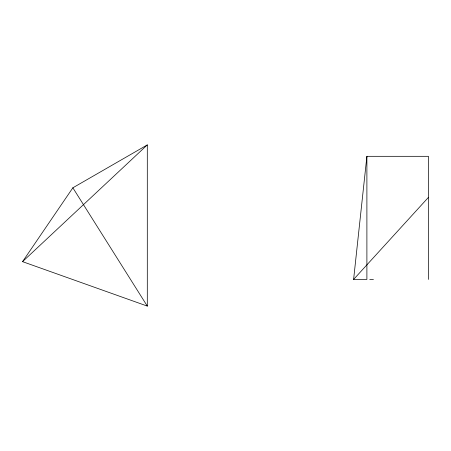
<?xml version="1.0" encoding="UTF-8"?>
<svg xmlns="http://www.w3.org/2000/svg" width="451" height="451" viewBox="0 0 451 451"><rect width="100%" height="100%" fill="white"/><g stroke="black" fill="none" stroke-linecap="round" stroke-linejoin="round"><path stroke-width="0.68" d="M366.894 156.317L366.894 279.428L353.612 279.428L366.894 156.317L428.45 156.317L428.45 279.428M22.55 261.653L72.859 187.802L147.302 144.906L147.302 306.094L22.55 261.653L147.302 144.906M353.612 279.428L428.45 197.358M369.747 279.428L373.434 279.428M72.859 187.802L147.302 306.094"/></g></svg>
